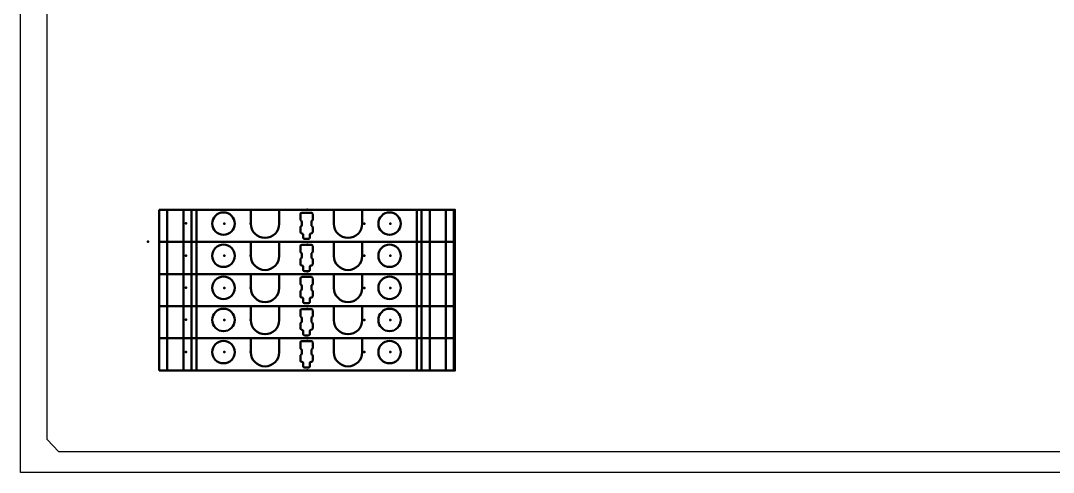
# Model space of a CAD drawing. Header units: millimetres. Extents: x -72 to 2978, y -1067 to 2817.
# Drawn here: x 2313 to 2505.9, y 1205.2 to 1289.5 of the extents above; entities that cross this region are included whole.
import ezdxf

# ---------------------------------------------------------------- set-up
doc = ezdxf.new("R2010")
doc.units = ezdxf.units.MM
doc.linetypes.add('Dashed', pattern=[2, 1, -1])
for name, color, linetype, lineweight in [('2d ConnectionPoints', 7, 'Continuous', 50), ('AM_0', 7, 'Continuous', 50), ('AM_4', 3, 'Continuous', 25), ('AM_9', 6, 'Dashed', 25)]:
    doc.layers.add(name, color=color, linetype=linetype, lineweight=lineweight)

msp = doc.modelspace()

# ---------------------------------------------------------------- linework, layer by layer
for p, q in [((2313.02, 1205.15), (2313.02, 1505.15)), ((2622.01, 1205.15), (2313.02, 1205.15))]:
    msp.add_line(p, q)
at = {"color": 30, "true_color": 0xf8991e}
for p, q in [((2317.96, 1211.28), (2317.96, 1496.87)), ((2317.96, 1211.28), (2320.16, 1208.96)), ((2327.27, 1208.96), (2320.16, 1208.96)), ((2614.73, 1208.96), (2327.3, 1208.96))]:
    msp.add_line(p, q, dxfattribs=at)
at = {"layer": '2d ConnectionPoints', "color": 3}
for p in [(2366.54, 1254.2), (2366.54, 1254.2), (2343.87, 1251.66), (2343.87, 1251.66), (2351.06, 1251.62), (2351.06, 1251.62), (2355.95, 1251.62), (2377.19, 1251.62), (2382.08, 1251.62), (2382.08, 1251.62), (2366.54, 1248.2), (2366.54, 1248.2), (2366.54, 1248.2), (2366.54, 1248.2), (2366.57, 1248.2), (2366.57, 1248.2), (2394.07, 1248.19)]:
    msp.add_point(p, dxfattribs=at)
at = {"layer": '2d ConnectionPoints'}
for p in [(2366.57, 1254.2), (2366.57, 1254.2), (2394.07, 1254.19), (2336.8, 1248.28), (2343.87, 1245.66), (2343.87, 1245.66), (2351.06, 1245.62), (2351.06, 1245.62), (2355.95, 1245.62), (2377.19, 1245.62), (2382.08, 1245.62), (2382.08, 1245.62), (2366.54, 1242.2), (2366.54, 1242.2), (2366.57, 1242.2), (2366.57, 1242.2), (2394.07, 1242.19), (2343.87, 1239.66), (2343.87, 1239.66), (2351.06, 1239.62), (2351.06, 1239.62), (2355.95, 1239.62), (2377.19, 1239.62), (2382.08, 1239.62), (2382.08, 1239.62), (2366.54, 1236.2), (2366.54, 1236.2), (2366.57, 1236.2), (2366.57, 1236.2), (2394.07, 1236.19), (2343.87, 1233.66), (2343.87, 1233.66), (2351.06, 1233.62), (2351.06, 1233.62), (2355.95, 1233.62), (2377.19, 1233.62), (2382.08, 1233.62), (2382.08, 1233.62), (2366.54, 1230.2), (2366.54, 1230.2), (2366.57, 1230.2), (2366.57, 1230.2), (2394.07, 1230.19), (2343.87, 1227.66), (2343.87, 1227.66), (2351.06, 1227.62), (2351.06, 1227.62), (2355.95, 1227.62), (2377.19, 1227.62), (2382.08, 1227.62), (2382.08, 1227.62), (2366.57, 1224.2), (2366.57, 1224.2), (2394.07, 1224.19)]:
    msp.add_point(p, dxfattribs=at)
at = {"layer": 'AM_0', "color": 3}
for p, q in [((2338.91, 1248.2), (2338.91, 1254.2)), ((2338.91, 1254.2), (2394.07, 1254.2)), ((2340.4, 1254.2), (2340.4, 1248.2)), ((2343.42, 1254.2), (2343.42, 1248.2)), ((2344.95, 1254.2), (2344.95, 1248.2)), ((2345.84, 1254.2), (2345.84, 1248.2)), ((2356.01, 1254.2), (2356.01, 1251.6)), ((2361.31, 1254.2), (2361.31, 1251.6)), ((2367.31, 1253.65), (2365.51, 1253.65)), ((2371.51, 1254.2), (2371.51, 1251.6)), ((2376.81, 1254.2), (2376.81, 1251.6)), ((2386.98, 1248.2), (2386.98, 1254.2)), ((2387.86, 1248.2), (2387.86, 1254.2)), ((2389.4, 1248.2), (2389.4, 1254.2)), ((2392.41, 1248.2), (2392.41, 1254.2)), ((2393.91, 1248.2), (2393.91, 1254.2)), ((2394.07, 1248.2), (2394.07, 1254.2)), ((2365.26, 1253.4), (2365.26, 1252.4)), ((2365.51, 1251.97), (2365.51, 1251.35)), ((2367.31, 1251.97), (2367.31, 1251.35)), ((2367.56, 1253.4), (2367.56, 1252.4)), ((2365.26, 1250.92), (2365.26, 1250.05)), ((2365.51, 1249.8), (2365.53, 1249.8)), ((2367.31, 1249.8), (2367.28, 1249.8)), ((2367.56, 1250.92), (2367.56, 1250.05)), ((2338.91, 1248.2), (2394.07, 1248.2)), ((2338.91, 1248.2), (2394.07, 1248.2)), ((2338.91, 1248.2), (2394.07, 1248.2)), ((2365.78, 1249.55), (2365.78, 1249)), ((2366.78, 1248.75), (2366.03, 1248.75)), ((2367.03, 1249.55), (2367.03, 1249))]:
    msp.add_line(p, q, dxfattribs=at)
at = {"layer": 'AM_0'}
for p, q in [((2338.91, 1242.2), (2338.91, 1248.2)), ((2340.4, 1248.2), (2340.4, 1242.2)), ((2343.42, 1248.2), (2343.42, 1242.2)), ((2344.95, 1248.2), (2344.95, 1242.2)), ((2345.84, 1248.2), (2345.84, 1242.2)), ((2356.01, 1248.2), (2356.01, 1245.6)), ((2361.31, 1248.2), (2361.31, 1245.6)), ((2371.51, 1248.2), (2371.51, 1245.6)), ((2376.81, 1248.2), (2376.81, 1245.6)), ((2386.98, 1242.2), (2386.98, 1248.2)), ((2387.86, 1242.2), (2387.86, 1248.2)), ((2389.4, 1242.2), (2389.4, 1248.2)), ((2392.41, 1242.2), (2392.41, 1248.2)), ((2393.91, 1242.2), (2393.91, 1248.2)), ((2394.07, 1242.2), (2394.07, 1248.2)), ((2365.26, 1247.4), (2365.26, 1246.4)), ((2367.31, 1247.65), (2365.51, 1247.65)), ((2367.31, 1247.65), (2365.51, 1247.65)), ((2365.51, 1245.97), (2365.51, 1245.35)), ((2367.31, 1245.97), (2367.31, 1245.35)), ((2367.56, 1247.4), (2367.56, 1246.4)), ((2365.26, 1244.92), (2365.26, 1244.05)), ((2367.56, 1244.92), (2367.56, 1244.05)), ((2338.91, 1236.2), (2338.91, 1242.2)), ((2338.91, 1242.2), (2394.07, 1242.2)), ((2338.91, 1242.2), (2394.07, 1242.2)), ((2340.4, 1242.2), (2340.4, 1236.2)), ((2343.42, 1242.2), (2343.42, 1236.2)), ((2344.95, 1242.2), (2344.95, 1236.2)), ((2345.84, 1242.2), (2345.84, 1236.2)), ((2356.01, 1242.2), (2356.01, 1239.6)), ((2361.31, 1242.2), (2361.31, 1239.6)), ((2365.51, 1243.8), (2365.53, 1243.8)), ((2365.78, 1243.55), (2365.78, 1243)), ((2366.78, 1242.75), (2366.03, 1242.75)), ((2367.03, 1243.55), (2367.03, 1243)), ((2367.31, 1243.8), (2367.28, 1243.8)), ((2371.51, 1242.2), (2371.51, 1239.6)), ((2376.81, 1242.2), (2376.81, 1239.6)), ((2386.98, 1236.2), (2386.98, 1242.2)), ((2387.86, 1236.2), (2387.86, 1242.2)), ((2389.4, 1236.2), (2389.4, 1242.2)), ((2392.41, 1236.2), (2392.41, 1242.2)), ((2393.91, 1236.2), (2393.91, 1242.2)), ((2394.07, 1236.2), (2394.07, 1242.2)), ((2365.26, 1241.4), (2365.26, 1240.4)), ((2367.31, 1241.65), (2365.51, 1241.65)), ((2367.56, 1241.4), (2367.56, 1240.4)), ((2365.26, 1238.92), (2365.26, 1238.05)), ((2365.51, 1239.97), (2365.51, 1239.35)), ((2367.31, 1239.97), (2367.31, 1239.35)), ((2367.56, 1238.92), (2367.56, 1238.05)), ((2338.91, 1230.2), (2338.91, 1236.2)), ((2338.91, 1236.2), (2394.07, 1236.2)), ((2338.91, 1236.2), (2394.07, 1236.2)), ((2340.4, 1236.2), (2340.4, 1230.2)), ((2343.42, 1236.2), (2343.42, 1230.2)), ((2344.95, 1236.2), (2344.95, 1230.2)), ((2345.84, 1236.2), (2345.84, 1230.2)), ((2356.01, 1236.2), (2356.01, 1233.6)), ((2361.31, 1236.2), (2361.31, 1233.6)), ((2365.51, 1237.8), (2365.53, 1237.8)), ((2365.78, 1237.55), (2365.78, 1237)), ((2366.78, 1236.75), (2366.03, 1236.75)), ((2367.03, 1237.55), (2367.03, 1237)), ((2367.31, 1237.8), (2367.28, 1237.8)), ((2371.51, 1236.2), (2371.51, 1233.6)), ((2376.81, 1236.2), (2376.81, 1233.6)), ((2386.98, 1230.2), (2386.98, 1236.2)), ((2387.86, 1230.2), (2387.86, 1236.2)), ((2389.4, 1230.2), (2389.4, 1236.2)), ((2392.41, 1230.2), (2392.41, 1236.2)), ((2393.91, 1230.2), (2393.91, 1236.2)), ((2394.07, 1230.2), (2394.07, 1236.2)), ((2365.26, 1235.4), (2365.26, 1234.4)), ((2367.31, 1235.65), (2365.51, 1235.65)), ((2367.56, 1235.4), (2367.56, 1234.4)), ((2365.26, 1232.92), (2365.26, 1232.05)), ((2365.51, 1233.97), (2365.51, 1233.35)), ((2367.31, 1233.97), (2367.31, 1233.35)), ((2367.56, 1232.92), (2367.56, 1232.05)), ((2365.51, 1231.8), (2365.53, 1231.8)), ((2365.78, 1231.55), (2365.78, 1231)), ((2366.78, 1230.75), (2366.03, 1230.75)), ((2367.03, 1231.55), (2367.03, 1231)), ((2367.31, 1231.8), (2367.28, 1231.8)), ((2338.91, 1224.2), (2338.91, 1230.2)), ((2338.91, 1230.2), (2394.07, 1230.2)), ((2338.91, 1230.2), (2394.07, 1230.2)), ((2340.4, 1230.2), (2340.4, 1224.2)), ((2343.42, 1230.2), (2343.42, 1224.2)), ((2344.95, 1230.2), (2344.95, 1224.2)), ((2345.84, 1230.2), (2345.84, 1224.2)), ((2356.01, 1230.2), (2356.01, 1227.6)), ((2361.31, 1230.2), (2361.31, 1227.6)), ((2365.26, 1229.4), (2365.26, 1228.4)), ((2367.31, 1229.65), (2365.51, 1229.65)), ((2367.56, 1229.4), (2367.56, 1228.4)), ((2371.51, 1230.2), (2371.51, 1227.6)), ((2376.81, 1230.2), (2376.81, 1227.6)), ((2386.98, 1224.2), (2386.98, 1230.2)), ((2387.86, 1224.2), (2387.86, 1230.2)), ((2389.4, 1224.2), (2389.4, 1230.2)), ((2392.41, 1224.2), (2392.41, 1230.2)), ((2393.91, 1224.2), (2393.91, 1230.2)), ((2394.07, 1224.2), (2394.07, 1230.2)), ((2365.26, 1226.92), (2365.26, 1226.05)), ((2365.51, 1227.97), (2365.51, 1227.35)), ((2367.31, 1227.97), (2367.31, 1227.35)), ((2367.56, 1226.92), (2367.56, 1226.05)), ((2365.51, 1225.8), (2365.53, 1225.8)), ((2365.78, 1225.55), (2365.78, 1225)), ((2366.78, 1224.75), (2366.03, 1224.75)), ((2367.03, 1225.55), (2367.03, 1225)), ((2367.31, 1225.8), (2367.28, 1225.8)), ((2338.91, 1224.2), (2394.07, 1224.2))]:
    msp.add_line(p, q, dxfattribs=at)
at = {"layer": 'AM_0', "color": 3}
for centre in [(2350.9, 1251.62), (2381.92, 1251.62)]:
    msp.add_circle(centre, 2.1, dxfattribs=at)
at = {"layer": 'AM_0'}
for centre in [(2350.9, 1245.62), (2381.92, 1245.62), (2350.9, 1239.62), (2381.92, 1239.62), (2350.9, 1233.62), (2381.92, 1233.62), (2350.9, 1227.62), (2381.92, 1227.62)]:
    msp.add_circle(centre, 2.1, dxfattribs=at)
at = {"layer": 'AM_0', "color": 3}
for centre, radius, start, end in [((2365.51, 1253.4), 0.25, 90, 180), ((2367.31, 1253.4), 0.25, 0, 90), ((2358.66, 1251.6), 2.65, 180, 0), ((2365.51, 1252.4), 0.25, 180, 240), ((2365.26, 1251.97), 0.25, 0, 60), ((2367.56, 1251.97), 0.25, 120, 180), ((2367.31, 1252.4), 0.25, 300, 0), ((2374.16, 1251.6), 2.65, 180, 360), ((2365.51, 1250.92), 0.25, 120, 180), ((2365.51, 1250.05), 0.25, 180, 270), ((2365.26, 1251.35), 0.25, 300, 0), ((2365.53, 1249.55), 0.25, 0, 90), ((2367.28, 1249.55), 0.25, 90, 180), ((2367.56, 1251.35), 0.25, 180, 240), ((2367.31, 1250.05), 0.25, 270, 0), ((2367.31, 1250.92), 0.25, 0, 60), ((2366.03, 1249), 0.25, 180, 270), ((2366.78, 1249), 0.25, 270, 0)]:
    msp.add_arc(centre, radius, start, end, dxfattribs=at)
at = {"layer": 'AM_0'}
for centre, radius, start, end in [((2365.51, 1247.4), 0.25, 90, 180), ((2365.51, 1246.4), 0.25, 180, 240), ((2365.26, 1245.97), 0.25, 0, 60), ((2367.31, 1247.4), 0.25, 0, 90), ((2367.56, 1245.97), 0.25, 120, 180), ((2367.31, 1246.4), 0.25, 300, 0), ((2358.66, 1245.6), 2.65, 180, 0), ((2365.51, 1244.92), 0.25, 120, 180), ((2365.51, 1244.05), 0.25, 180, 270), ((2365.26, 1245.35), 0.25, 300, 0), ((2367.56, 1245.35), 0.25, 180, 240), ((2367.31, 1244.05), 0.25, 270, 0), ((2367.31, 1244.92), 0.25, 0, 60), ((2374.16, 1245.6), 2.65, 180, 360), ((2365.53, 1243.55), 0.25, 0, 90), ((2366.03, 1243), 0.25, 180, 270), ((2366.78, 1243), 0.25, 270, 0), ((2367.28, 1243.55), 0.25, 90, 180), ((2365.51, 1241.4), 0.25, 90, 180), ((2365.51, 1240.4), 0.25, 180, 240), ((2365.26, 1239.97), 0.25, 0, 60), ((2367.31, 1241.4), 0.25, 0, 90), ((2367.56, 1239.97), 0.25, 120, 180), ((2367.31, 1240.4), 0.25, 300, 0), ((2358.66, 1239.6), 2.65, 180, 0), ((2365.51, 1238.92), 0.25, 120, 180), ((2365.26, 1239.35), 0.25, 300, 0), ((2367.56, 1239.35), 0.25, 180, 240), ((2367.31, 1238.92), 0.25, 0, 60), ((2374.16, 1239.6), 2.65, 180, 360), ((2365.51, 1238.05), 0.25, 180, 270), ((2365.53, 1237.55), 0.25, 0, 90), ((2366.03, 1237), 0.25, 180, 270), ((2366.78, 1237), 0.25, 270, 0), ((2367.28, 1237.55), 0.25, 90, 180), ((2367.31, 1238.05), 0.25, 270, 0), ((2365.51, 1235.4), 0.25, 90, 180), ((2365.51, 1234.4), 0.25, 180, 240), ((2367.31, 1235.4), 0.25, 0, 90), ((2367.31, 1234.4), 0.25, 300, 0), ((2358.66, 1233.6), 2.65, 180, 0), ((2365.51, 1232.92), 0.25, 120, 180), ((2365.26, 1233.97), 0.25, 0, 60), ((2365.26, 1233.35), 0.25, 300, 0), ((2367.56, 1233.97), 0.25, 120, 180), ((2367.56, 1233.35), 0.25, 180, 240), ((2367.31, 1232.92), 0.25, 0, 60), ((2374.16, 1233.6), 2.65, 180, 360), ((2365.51, 1232.05), 0.25, 180, 270), ((2365.53, 1231.55), 0.25, 0, 90), ((2366.03, 1231), 0.25, 180, 270), ((2366.78, 1231), 0.25, 270, 0), ((2367.28, 1231.55), 0.25, 90, 180), ((2367.31, 1232.05), 0.25, 270, 0), ((2365.51, 1229.4), 0.25, 90, 180), ((2367.31, 1229.4), 0.25, 0, 90), ((2358.66, 1227.6), 2.65, 180, 0), ((2365.51, 1228.4), 0.25, 180, 240), ((2365.51, 1226.92), 0.25, 120, 180), ((2365.26, 1227.97), 0.25, 0, 60), ((2365.26, 1227.35), 0.25, 300, 0), ((2367.56, 1227.97), 0.25, 120, 180), ((2367.56, 1227.35), 0.25, 180, 240), ((2367.31, 1228.4), 0.25, 300, 0), ((2367.31, 1226.92), 0.25, 0, 60), ((2374.16, 1227.6), 2.65, 180, 360), ((2365.51, 1226.05), 0.25, 180, 270), ((2365.53, 1225.55), 0.25, 0, 90), ((2366.03, 1225), 0.25, 180, 270), ((2366.78, 1225), 0.25, 270, 0), ((2367.28, 1225.55), 0.25, 90, 180), ((2367.31, 1226.05), 0.25, 270, 0)]:
    msp.add_arc(centre, radius, start, end, dxfattribs=at)
at = {"layer": 'AM_4', "color": 3}
msp.add_lwpolyline([(2387.97, 1248.77), (2387.96, 1248.78), (2387.95, 1248.78)], dxfattribs=at)
at = {"layer": 'AM_4'}
for points in [[(2387.97, 1242.77), (2387.96, 1242.78), (2387.95, 1242.78)], [(2387.97, 1236.77), (2387.96, 1236.78), (2387.95, 1236.78)], [(2387.97, 1230.77), (2387.96, 1230.78), (2387.95, 1230.78)], [(2387.97, 1224.77), (2387.96, 1224.78), (2387.95, 1224.78)]]:
    msp.add_lwpolyline(points, dxfattribs=at)
at = {"layer": 'AM_9', "color": 3}
msp.add_lwpolyline([(2387.96, 1249.08), (2387.95, 1249.09), (2387.95, 1249.1)], dxfattribs=at)
at = {"layer": 'AM_9'}
for points in [[(2387.96, 1243.08), (2387.95, 1243.09), (2387.95, 1243.1)], [(2387.96, 1237.08), (2387.95, 1237.09), (2387.95, 1237.1)], [(2387.96, 1231.08), (2387.95, 1231.09), (2387.95, 1231.1)], [(2387.96, 1225.08), (2387.95, 1225.09), (2387.95, 1225.1)]]:
    msp.add_lwpolyline(points, dxfattribs=at)

doc.saveas('drawing.dxf')
